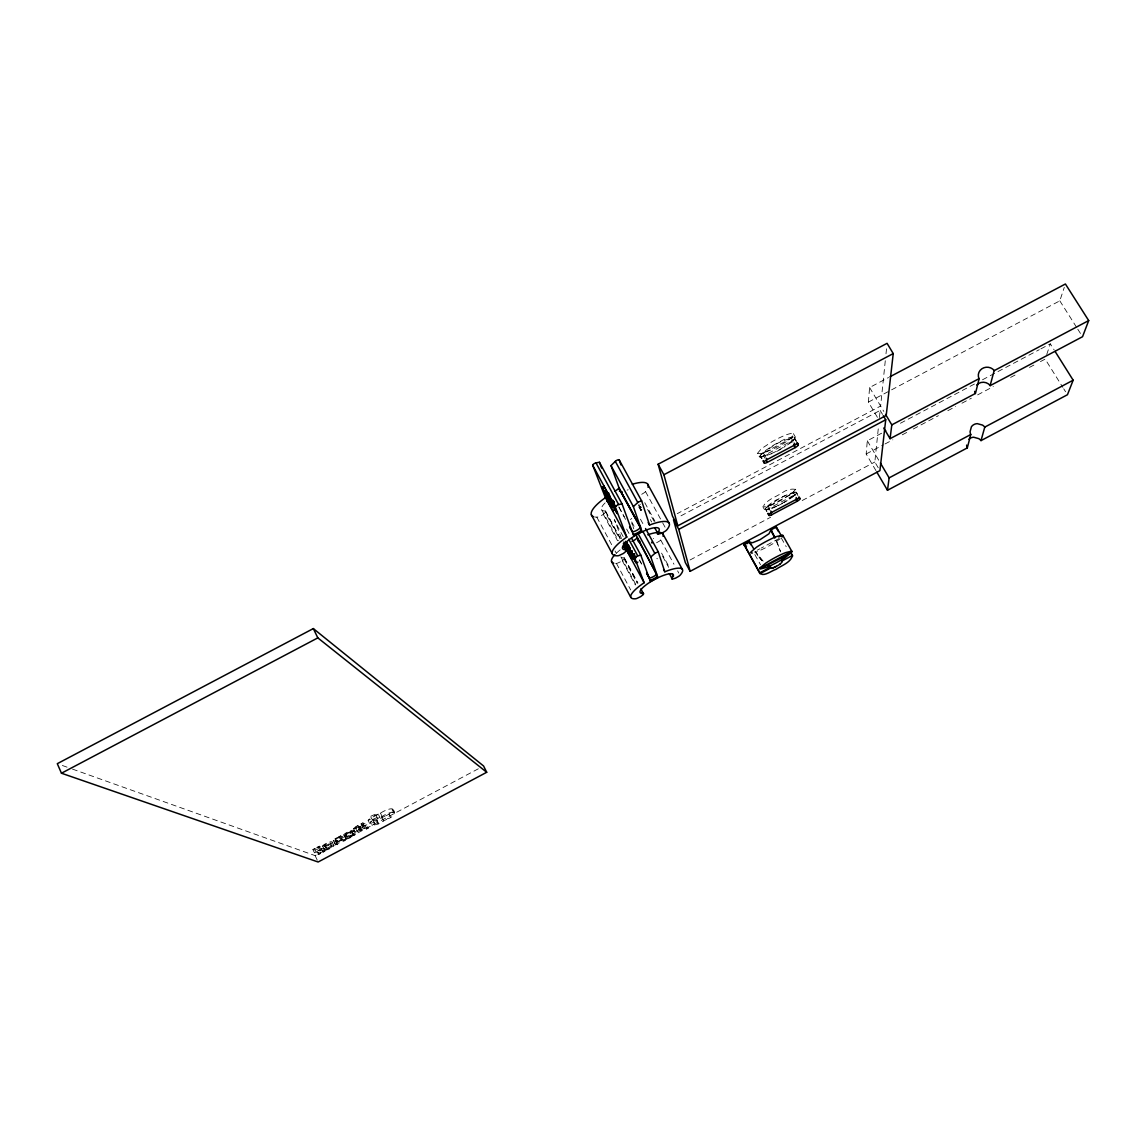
<?xml version="1.0" encoding="UTF-8"?>
<svg xmlns="http://www.w3.org/2000/svg" width="1146" height="1146" viewBox="0 0 1146 1146"><rect width="100%" height="100%" fill="white"/><g stroke="black" fill="none" stroke-linecap="round" stroke-linejoin="round"><path stroke-width="0.75" stroke-dasharray="5 3.75" d="M355.031 832.096L354.286 830.134L355.231 832.268L357.266 830.076A13.867 2.707 -26.2 0 1 359.3 828.973L364.414 826.237L368.41 828.085L366.577 829.059L364.929 828.314L363.339 824.977L356.42 828.472L353.441 828.744L355.747 832.354L364.929 828.314M324.49 845.333L322.728 846.192L324.304 849.544L326.066 848.685L324.619 844.931L329.719 842.668A10.858 2.134 -25.9 0 1 330.363 842.854L332.025 846.765L325.192 850.103L323.616 846.765L330.578 843.098M344.158 835.362L343.814 834.918A5.2 1.031 -26.1 0 1 346.909 832.383A5.343 1.06 -26.1 0 1 352.395 830.306L353.297 830.363A12.706 2.507 -26.1 0 1 353.584 830.478L355.403 834.216M343.814 834.918L345.748 838.7M352.452 832.469L352.853 833.371L352.051 831.523L344.803 835.592L346.393 838.915L353.527 835.262L351.922 831.366L344.301 835.42L345.891 838.757L353.512 834.703M877.421 417.345L868.396 402.103L869.599 387.52L888.551 377.492M875.945 470.605L866.175 453.959L867.307 440.795L886.245 430.767M353.441 828.716L355.661 826.739A13.852 2.736 -26.2 0 1 357.695 825.621L362.824 822.885L366.835 824.762L368.41 828.085M757.449 453.386L761.273 448.802L772.003 441.697A32.561 8.839 -29.9 0 1 778.65 438.173C801.455 427 793.977 438.546 779.122 445.88A33.248 9.197 -30 0 1 772.562 449.347L761.732 453.658L757.449 453.386L759.411 456.953L760.715 457.383L772.733 453.386M878.237 467.769L874.842 462.01L878.509 426.427M879.426 417.531L880.157 410.411L678.231 517.29M885.285 360.746L880.615 406.056L677.229 513.68M886.001 353.785L886.718 346.808M759.297 456.652L763.136 452.083L773.879 444.963A32.575 8.781 -29.9 0 1 780.526 441.454C783.391 439.061 801.326 432.816 792.717 441.167M795.754 489.184L792.158 493.181L782.474 499.484A30.125 7.592 -29.7 0 1 776.515 502.636C757.191 512.706 762.061 502.822 776.043 496.333A29.567 7.306 -29.6 0 1 782.073 493.138C786.099 488.568 802.587 486.248 794.837 495.359M621.476 538.62L614.5 519.425M769.525 509.311C757.277 512.477 774.295 500.358 777.762 499.327A29.581 7.263 -29.6 0 1 783.792 496.132L793.691 492.064L797.458 492.164M332.168 842.024L332.297 842.396A4.999 0.974 -26 0 1 329.475 844.702A6.217 1.218 -26 0 1 328.744 845.075M325.235 850.074A5.214 1.017 -26 0 0 330.349 848.441A6.217 1.203 -26 0 0 331.022 848.026A4.999 0.974 -26 0 0 333.844 845.805L333.672 845.318A10.07 1.963 -26 0 0 332.125 845.146A4.971 0.974 -26 0 0 326.925 847.195A4.971 0.974 -26 0 0 324.132 849.616M356.965 831.108L357.967 830.177A8.896 1.748 -26.2 0 1 359.6 829.274L363.024 827.441L364.471 828.1L361.004 829.948A6.718 1.318 -26.2 0 1 359.83 830.549L357.065 831.28M318.574 850.747L321.252 849.644L318.574 850.819L316.984 847.424L319.533 846.135L321.654 850.074L324.848 851.263L323.172 852.151L319.978 850.977L318.402 847.625L320.078 846.722L323.272 847.94L324.848 851.263M319.677 846.278L317.012 847.496M868.396 402.103L1059.806 300.839L1064.29 287.36M1046.713 354.529L1050.338 343.843L1054.134 349.902M335.133 839.388L339.861 837.225L341.923 838.013L343.499 841.336L345.175 840.448L343.599 837.124L340.534 835.849L339.015 836.652L340.606 840.004L339.015 836.652M336.709 842.725L340.749 840.62L343.499 841.336M605.289 512.463L604.873 512.878A20.972 6.074 -28.2 0 1 603.713 513.909L603.283 514.268A3.309 0.945 -28.3 0 1 602.467 514.941L598.341 516.875A6.231 1.791 -28.3 0 1 596.822 517.133A32.088 9.283 -28.6 0 1 594.473 516.932M615.66 563.359A29.194 7.693 -28.5 0 0 616.405 563.359A5.673 1.49 -28.3 0 0 617.766 563.073L621.519 561.282A3.008 0.788 -28.3 0 0 622.264 560.695L622.536 560.494A19.081 5.028 -28.2 0 0 623.725 559.463L624.541 558.346A5.558 1.447 -28.3 0 0 624.198 557.901L624.097 557.873A18.78 4.942 -28.5 0 1 621.275 557.343M761.947 453.931L773.808 445.393A29.409 7.936 -29.9 0 1 781.83 441.21L792.788 437.629M792.874 440.207L784.494 446.625M345.619 833.801L351.292 831.208L352.997 834.56L347.123 837.683L345.548 834.345L351.421 831.222M624.155 559.047L637.262 583.357M766.903 507.263L777.676 499.685A26.702 6.561 -29.6 0 1 784.967 495.874L794.909 492.422M794.98 494.556L794.02 495.473M630.458 519.582L631.761 518.379M793.419 495.989L784.236 502.106A27.16 6.79 -29.7 0 1 777.031 505.873M780.182 538.735L777.06 541.027A23.45 5.486 -29.3 0 1 770.37 545.181L767.791 546.599A36.343 8.552 -29.3 0 1 765.8 547.659L763.866 548.633A23.436 5.486 -29.3 0 1 757.048 551.656L754.842 552.429M791.642 442.07L784.322 447.126M793.849 496.161L788.692 499.742M392.777 809.391C399.166 814.419 384.411 823.186 385.758 815.794C388.451 814.72 393.794 811.869 392.19 808.99A11.331 2.249 -26.3 0 0 388.15 809.42A6.862 1.361 -26.3 0 0 380.486 813.159L376.103 815.465A7.736 1.533 -26.3 0 0 368.124 820.292L369.728 823.645A7.564 1.49 -26.2 0 1 374.398 822.713L372.908 819.548M384.984 816.138L384.34 816.439A8.165 1.604 -26.3 0 0 382.95 817.141L377.077 820.45A4.885 0.96 -26.3 0 1 376.49 820.679M386.847 819.333L385.93 819.748A8.165 1.59 -26.4 0 0 384.54 820.45L378.667 823.759A4.885 0.96 -26.3 0 1 378.08 823.988L373.983 825.091A34.781 6.89 -26.4 0 1 372.006 825.421L370.416 822.097A7.564 1.504 -26.2 0 0 372.794 819.376A7.564 1.504 -26.2 0 0 368.124 820.292M393.723 812.356A11.331 2.235 -26.3 0 0 389.769 812.758A6.862 1.361 -26.4 0 0 382.091 816.496L377.722 818.803A7.736 1.518 -26.3 0 0 369.728 823.645M779.022 538.577L761.331 548.017M783.363 447.327L781.071 448.688A29.954 8.223 -30 0 1 773.135 452.828L762.19 456.452M787.202 500.659L784.165 502.449M757.134 550.252L759.941 548.762M312.872 849.458L314.563 848.556L319.003 850.203L320.579 853.541L318.903 854.429L314.448 852.825L312.872 849.458L317.342 851.091L318.903 854.429M364.471 828.1L362.881 824.762L361.434 824.089L357.996 825.922L359.586 829.274M355.446 827.928L358.798 826.925A7.864 1.561 -26.2 0 0 359.414 826.61L362.881 824.762M317.342 851.091L319.003 850.203M318.402 847.625L321.611 848.828L323.272 847.94M333.672 840.634L335.577 841.393L337.239 840.505L338.815 843.828L337.153 844.717L335.205 843.957L333.472 840.548A9.741 1.92 -26.1 0 1 333.357 840.476M341.923 838.013L343.599 837.124M363.339 824.977L364.987 825.736L366.835 824.762M314.448 852.825L316.138 851.922L320.579 853.541M319.978 850.977L321.654 850.074M340.606 840.004L342.124 839.187L345.175 840.448M72.47 769.095L315.136 855.632L478.856 768.508M640.442 507.005L639.669 506.661L640.37 506.288M640.285 506.962L640.915 510.428M639.955 508.065L641.746 507.119M641.789 509.569L640.686 510.142L638.938 507.306A37.202 1.805 62.2 0 1 638.093 505.844M640.886 510.414L641.803 509.841M761.703 458.572L760.4 455.707A3.495 0.96 -29.8 0 1 763.379 453.042L791.342 438.259A3.495 0.945 -30.1 0 1 794.45 437.7L796.57 441.368M760.471 456.395A3.495 0.945 -29.8 0 0 763.623 455.807L791.456 441.081A3.495 0.945 -30.1 0 0 794.479 438.417L794.45 437.7M900.441 423.246L974.601 383.967M982.494 379.784L1039.293 349.688M1040.869 348.857L1050.338 343.843M657.518 558.761L656.773 558.618M866.175 453.959L883.437 444.806M885.013 443.975L892.863 439.82M902.274 434.821L906.987 432.329M913.276 429.005L938.388 415.683M947.814 410.698L955.664 406.529M961.938 403.206L971.364 398.221M977.638 394.883L993.338 386.56M1010.614 377.406L1015.327 374.914M1029.452 367.422L1034.165 364.929M1040.439 361.606L1045.152 359.099L1062.8 387.319M766.674 511.36L765.499 508.81A3.166 0.788 -29.5 0 1 768.207 506.475L793.605 493.009A3.166 0.788 -29.7 0 1 796.413 492.422L798.332 495.774M765.542 509.368A3.166 0.788 -29.5 0 0 768.407 508.752L793.691 495.344A3.166 0.788 -29.7 0 0 796.441 493.009L796.413 492.422M690.05 559.979L770.599 517.276M802.186 500.53L874.842 462.01M641.717 494.298L644.253 492.723A6.131 1.762 -28.8 0 0 645.527 491.605A32.088 9.283 -28.6 0 0 647.476 488.597M370.803 816.239L373.954 814.835A7.864 1.576 -26.2 0 1 376.189 814.104L378.166 813.975L379.87 817.427L376.733 818.831A7.893 1.561 -26.3 0 1 374.498 819.576C371.805 821.209 368.94 815.236 372.88 816.224A7.879 1.576 -26.3 0 0 375.114 815.494L378.252 814.09M372.407 819.605L375.573 818.187A7.864 1.561 -26.3 0 1 377.808 817.456L379.87 817.427M776.673 506.346L772.175 508.323M775.985 506.36L770.227 508.652M656.543 542.789L659.566 541.041A5.587 1.461 -28.6 0 0 660.741 540.038A29.194 7.693 -28.5 0 0 661.772 538.706M769.453 508.881L767.104 509.34M341.05 840.176L340.219 840.405A3.882 0.759 -26 0 0 338.142 841.279L337.898 841.393A4.04 0.788 -26 0 0 334.704 843.585M339.46 836.838L338.643 837.067A3.882 0.759 -26 0 0 336.566 837.927L336.308 838.055A4.04 0.802 -26 0 0 333.114 840.233M326.782 849.186L325.206 845.848M352.997 834.56L347.252 837.096A4.555 0.888 -26.1 0 0 347.181 837.654M391.989 812.07L393.064 812.17M605.145 502.865A20.628 5.974 -28.6 0 0 605.231 511.016L605.346 511.044A6.102 1.748 -28.3 0 1 605.747 511.589L605.332 512.405L619.657 538.907M62.357 765.485L70.78 768.493M337.239 840.505C333.185 837.354 336.537 844.516 338.815 843.828M336.924 843.069L335.377 839.746M335.133 843.914L335.09 843.9A9.755 1.905 -26.1 0 1 334.947 843.814M763.164 561.153L756.288 552.601M761.918 560.609L759.182 557.3M761.975 560.795L754.999 551.47M757.864 555.681L755.085 551.684M1059.806 300.839L1076.853 327.742M1077.799 329.231L1082.54 336.709M1063.732 388.795L1065.579 391.774M869.599 387.52L883.81 411.428M880.157 410.411L882.535 414.422M867.307 440.795L879.526 461.552M793.39 433.646L795.596 437.457M794.479 438.417L796.112 441.253M791.342 438.259L792.989 441.11M791.456 441.081L792.158 442.299M796.441 493.009L797.931 495.616M793.605 493.009L795.095 495.631M763.379 453.042L765.714 457.139M763.623 455.807L765.012 458.257M796.327 492.25L796.986 493.41M760.4 455.707L762.033 458.572M768.207 506.475L769.482 508.724M768.407 508.752L769.253 510.242M765.499 508.81L766.975 511.417M781.3 538.018L786.228 546.728M762.806 506.647L764.497 509.641M794.35 437.486L795.08 438.789M754.842 554.564L760.543 564.749M645.527 491.605L661.328 520.399M662.646 522.805L665.296 527.633M644.768 502.679L654.968 521.287M647.576 509.397L654.165 521.416M650.326 519.582L651.644 521.989M660.741 540.038L673.977 564.247M677.601 570.88L678.804 573.086M638.766 505.329L642.791 512.706M661.571 553.117L669.164 567.026M662.632 556.326L668.648 567.342M640.456 519.195L644.267 526.186M631.718 521.903L635.514 528.893M618.84 506.819L624.212 516.717M618.983 507.32L626.418 521.015M626.633 529.051L630.486 536.142M639.382 559.764L641.846 564.29M639.74 560.652L641.445 563.803M614.199 520.055L615.474 522.404M616.749 524.768L623.138 536.586M605.604 511.231L620.516 538.806M605.231 511.016L619.585 537.574M601.55 509.598L618.367 540.726M603.283 514.268L617.579 540.754M624.441 558.045L637.964 583.128M624.097 557.873L637.248 582.225M620.846 556.813L635.887 584.718M622.264 560.695L635.357 584.99M596.822 517.147L612.422 546.083M615.03 550.94L616.333 553.36M616.405 563.359L630.672 589.889M352.982 833.586L353.641 834.847M394.382 812.715L392.19 808.99M638.694 504.627L639.669 506.661M389.081 814.147L390.686 817.442M380.486 813.159L382.091 816.496M381.99 817.685L383.595 820.994M376.103 815.465L377.722 818.803M377.077 820.45L378.667 823.759M378.037 824.003L376.447 820.694L372.393 821.782A34.767 6.962 -26.4 0 1 370.416 822.097M364.987 825.736L366.577 829.059M362.824 822.885L364.414 826.237M361.434 824.089L363.024 827.441M359.901 826.81L361.491 830.134M359.414 826.61L361.004 829.948M357.695 825.621L359.285 828.959M356.965 831.137L355.36 827.799L356.291 826.868A8.882 1.762 -26.2 0 1 357.996 825.937M346.379 834.689L347.954 838.013M340.534 835.849L342.124 839.187M340.276 837.325L341.852 840.663M335.577 841.393L337.153 844.717M333.257 840.376L334.833 843.714M332.297 842.324L333.873 845.662M321.611 848.828L323.172 852.151M314.563 848.556L316.138 851.922M315.136 855.632L318.13 862.007M775.985 540.339L780.168 550.911M332.154 846.436L332.054 846.249A10.873 2.106 -26 0 0 331.309 846.006L326.066 848.685M776.945 541.643L780.641 551.871M631.718 523.092L632.563 525.412M632.979 526.558L633.795 528.85M780.985 449.103A33.263 9.139 -30 0 1 774.424 452.584M782.661 503.295A30.14 7.535 -29.7 0 1 778.206 505.615M616.433 553.117A29.194 7.693 -28.5 0 1 620.187 549.894M653.349 538.434A18.78 4.942 -28.5 0 1 653.635 538.649M627.091 490.116A20.628 5.974 -28.6 0 1 628.209 489.757M640.27 504.684A37.188 1.862 62.2 0 1 639.984 504.168M328.773 845.118A5.214 1.017 -26 0 1 323.659 846.736M322.556 846.278A4.971 0.974 -26 0 1 325.349 843.843A4.971 0.974 -26 0 1 330.621 841.766A10.07 1.977 -25.9 0 1 332.039 842.009M374.398 822.713A7.564 1.49 -26.2 0 1 372.006 825.421M345.605 834.317A4.555 0.902 -26.1 0 1 345.562 833.83M346.235 839.001A5.544 1.089 -26.1 0 0 352.409 836.695L352.581 836.537A5.329 1.046 -26.1 0 0 355.389 834.145L355.174 833.801A12.706 2.478 -26.1 0 0 354.888 833.701L353.942 833.658A5.343 1.046 -26.1 0 0 348.513 835.721A5.2 1.017 -26.1 0 0 345.433 838.242M353.813 830.821A5.315 1.046 -26.1 0 1 350.289 833.643A5.315 1.046 -26.1 0 1 344.76 835.635"/><path stroke-width="1.5" d="M750.816 544.722L749.441 542.302L752.664 542.674L760.056 539.666L768.966 533.778L770.972 529.882L776.372 527.002L776.415 528.421M762.104 567.155L789.522 552.53L787.359 554.936L762.176 567.671M790.468 551.885L792.488 555.452C790.826 562.614 781.644 565.436 776.086 569.304C771.759 570.522 762.978 577.684 759.898 572.771L743.897 544.235L749.312 541.37L753.481 548.39M780.011 564.076L780.197 563.932A5.401 1.189 -29.3 0 0 781.73 562.113L781.744 558.503M883.337 415.754L885.715 419.765L879.927 470.648L690.15 571.324L685.308 562.5L673.49 519.797L678.761 529.352L690.15 571.324M893.235 353.584L886.202 415.468L677.787 525.813L672.501 516.187L658.119 464.23L887.076 343.327L893.235 353.584L663.921 474.731L677.787 525.813M891.803 424.88L979.157 378.61L975.461 393.45L890.084 438.689L891.803 424.88L885.586 414.422M968.857 439.233A7.377 6.948 6.3 0 1 973.685 437.228L978.784 438.646A9.412 8.867 6.4 0 1 981.005 440.623L984.772 427.1A9.626 9.053 6 0 0 982.494 425.08L977.266 423.648A7.535 7.091 6 0 0 971.421 426.742L970.075 431.67A9.626 9.053 6.1 0 0 970.762 434.535L967.31 447.9L887.491 490.273L889.124 477.868L880.4 463.041M640.843 588.901L643.336 593.384A5.587 1.347 -28.3 0 1 643.665 593.8L642.82 594.874A19.196 4.656 -28.2 0 1 641.746 595.777L641.402 596.035A3.037 0.731 -28.3 0 1 640.585 596.665L636.818 598.47A5.701 1.375 -28.3 0 1 635.457 598.785A29.352 7.12 -28.5 0 1 644.138 582.741L634.698 557.93L637.362 555.968L640.786 555.137L650.412 581.495L657.904 577.527L650.799 556.985L638.05 533.549M1088.7 320.579L1082.54 336.709L990.101 385.686L994.141 370.674L1088.7 320.579L1065.408 283.993L890.127 376.662M1055.094 351.421L1073.157 380.2L1067.442 394.74L981.005 440.623M782.145 536.944L782.618 536.342A7.549 1.748 -29.4 0 0 782.546 535.182L776.716 536.514A23.149 5.343 -29.3 0 0 769.84 539.537L767.892 540.525A35.111 8.065 -29.3 0 0 765.213 541.943L763.265 543.032A23.149 5.343 -29.3 0 0 756.503 547.229L751.017 551.914A7.549 1.762 -29.2 0 0 751.16 553.031L752.435 553.031M626.189 551.054L625.73 551.498A21.101 5.63 -28.3 0 1 624.556 552.515L624.126 552.859A3.323 0.888 -28.3 0 1 623.295 553.518L619.155 555.481A6.274 1.662 -28.3 0 1 617.651 555.796A32.274 8.609 -28.5 0 1 626.776 537.102L605.417 497.665L592.711 465.29A2.45 0.759 -28.5 0 1 593.671 464.001A2.45 0.759 -28.5 0 1 595.992 462.869L599.43 462.268L622.02 503.825L633.767 535.941L642.004 531.572L633.366 506.589L611.004 465.591L615.316 461.38A2.45 0.759 -28.7 0 1 617.608 459.961A2.45 0.759 -28.7 0 1 619.212 459.904L641.66 500.945L649.538 525.054A32.274 8.609 -28.5 0 1 666.628 530.054A6.174 1.633 -28.7 0 1 665.325 531.157L661.987 533.091A3.352 0.888 -28.7 0 1 660.769 533.477L660.053 533.678A21.917 5.83 -28.8 0 1 658.85 533.979L657.532 533.964A6.174 1.633 -28.7 0 1 657.446 533.277L657.575 533.033A20.757 5.529 -28.5 0 0 651.215 528.406A20.757 5.529 -28.5 0 0 627.507 540.998A20.757 5.529 -28.5 0 0 626.16 549.722A6.131 1.619 -28.3 0 1 626.647 550.252L626.203 551.025L623.582 546.184M643.207 594.516L642.061 592.238M633.366 506.589L638.508 501.891L641.66 500.945M650.799 556.985L655.369 552.959L658.277 551.899L664.795 571.768L666.098 571.267A29.352 7.12 -28.5 0 1 680.022 575.306A5.615 1.347 -28.6 0 1 678.833 576.28L675.782 578.028A3.051 0.731 -28.6 0 1 674.679 578.415L674.034 578.615A19.926 4.828 -28.7 0 1 672.96 578.902L671.714 578.888A5.615 1.361 -28.6 0 1 671.714 578.372L671.828 578.157A18.88 4.584 -28.5 0 0 666.227 574.504A18.88 4.584 -28.5 0 0 644.682 585.978A18.88 4.584 -28.5 0 0 643.25 593.356M622.02 503.825L617.751 504.813L615.273 506.861L626.776 537.102M759.87 572.785L770.742 567.012L770.814 567.915L759.97 573.673L743.897 544.235M745.387 544.465L744.212 545.596L746.547 546.112M746.734 543.734L747.751 543.204M748.768 542.66L749.312 541.37M771.731 530.483L771.057 530.842L774.868 538.033M889.124 477.868L970.762 434.535M984.772 427.1L1073.157 380.2M792.488 555.452L781.658 561.211L781.715 562.113M486.721 772.275L318.13 862.007L61.454 773.221L57.3 763.68L313.316 628.581L483.583 766.001L486.721 772.275L317.829 637.878L313.316 628.581M614.199 503.423L611.978 504.584L611.592 503.567L613.812 502.392M613.855 505.758L612.981 504.211L610.331 505.801L610.016 504.985L614.141 502.922M613.038 504.827L612.752 503.71L610.732 504.971L606.721 497.278L608.096 500.086M615.115 505.816L612.909 506.976L612.494 505.93L614.714 504.756M616.734 512.348L613.927 506.947L615.961 505.887M614.944 509.368L613.038 510.901L615.115 509.812M764.196 462.927L764.124 462.239A3.495 0.945 -29.8 0 1 767.104 459.589L795.109 444.777A3.495 0.931 -30.1 0 1 798.203 444.218L798.232 444.92A3.495 0.931 -30.1 0 1 795.209 447.585L767.347 462.325A3.495 0.945 -29.8 0 1 764.196 462.927L763.265 461.294M629.727 527.103L632.306 531.601A4.713 1.275 -28.6 0 0 636.374 530.569A4.713 1.275 -28.6 0 0 640.285 527.59L618.754 488.067A4.684 1.375 -28.6 0 1 614.815 491.133M635.829 534.48L656.457 574.246A4.269 1.06 -28.5 0 1 652.891 576.896A4.269 1.06 -28.5 0 1 649.223 577.913L646.559 573.244M627.721 544.894L625.816 545.911C624.699 544.651 628.08 543.089 628.065 545.811M628.724 545.224L625.687 546.556L629.913 554.463L631.89 553.532L634.712 559.348M627.621 550.438L625.874 546.843L627.707 545.854M627.578 546.656L625.702 547.659L626.447 549.321M626.088 548.662L628.953 547.057M626.948 548.619L628.753 547.201M630.157 548.003L628.008 549.55L629.942 548.533M627.564 550.023L629.469 549.006L628.18 546.628M629.727 549.865C628.352 547.731 630.916 550.209 627.75 550.653L630.501 556.025L629.125 553.203M629.455 549.049L630.128 550.395L628.194 551.398L629.885 554.993L629.312 553.575M627.349 550.209L628.18 551.856L630.085 550.782L631.89 554.062L630.902 552.128L631.117 553.389L629.24 554.392L626.934 549.765M631.876 550.94L628.825 552.544M628.782 552.902L632.263 551.154M632.062 551.513L628.595 553.203L628.037 551.756M629.426 553.203L631.331 552.186M628.982 553.719L630.859 552.716L631.976 553.976M629.799 554.134C632.477 551.484 633.409 557.042 632.048 553.976M678.761 529.352L885.715 419.765M634.612 553.862L632.764 554.836L633.81 556.999M634.683 554.922L632.707 556.025L633.022 556.813M630.056 552.573L631.26 554.65L626.375 545.396L632.005 556.598L634.01 555.552L633.681 554.678M633.179 557.2L635.013 556.225M631.546 558.661L633.437 557.672M635.672 556.526L633.91 557.672M633.566 558.03L631.69 559.019L627.134 550.61M633.996 557.844L635.901 556.755M635.715 558.03L633.523 553.976L631.475 554.363L636.087 563.058L637.907 562.084M768.937 515.356L768.88 514.798A3.166 0.774 -29.5 0 1 771.602 512.463L797.014 498.997A3.18 0.774 -29.7 0 1 799.836 498.381L799.851 498.968A3.166 0.774 -29.7 0 1 797.1 501.303L771.788 514.726A3.166 0.774 -29.5 0 1 768.937 515.356L768.092 513.852M656.572 574.017L637.018 537.789M602.151 487.422L604.271 486.305L602.151 487.422L608.569 499.384L610.689 498.266M61.454 773.221L317.829 637.878M606.549 490.932L604.429 492.049L606.392 490.517M607.008 495.43L606.578 494.356L608.798 493.181L609.214 494.255L607.008 495.43L608.598 498.553L607.466 496.619L609.672 495.444L610.059 496.476L606.435 498.367L613.038 510.901M608.755 495.602C608.082 493.41 603.154 497.106 608.068 493.869M608.34 495.588L606.248 496.691L606.879 497.865L609.113 496.934M606.821 497.035C607.251 500.043 612.379 494.743 607.265 498.238M607.581 498.811C610.632 499.885 608.884 495.43 609.729 497.421M606.907 499.584L610.532 497.851M609.514 499.355L607.437 500.444L607.079 499.527M610.016 504.985L606.965 498.438L608.197 500.544L610.431 499.255L611.362 500.601M612.738 503.968L610.632 500.071L608.44 501.475M610.761 500.516L609.457 498.438L617.207 513.58L610.574 501.361L612.594 500.286M612.938 500.329L610.918 501.389L612.824 504.899M611.549 502.177L609.085 502.707L608.211 501.031M612.494 505.93L610.689 502.392L612.895 501.217M609.973 503.825L613.439 501.633L613.697 502.335C605.604 508.151 611.477 500.544 612.136 502.707M609.701 503.323L611.592 507.263L609.729 503.896L611.821 502.793L613.053 504.87M614.07 501.576L611.678 502.435M610.302 503.839L614.156 501.919M778.664 536.887L779.91 536.457M672.315 579.031L669.407 573.716M658.277 534.079L654.925 528.191M626.16 549.722L623.524 544.851M768.321 565.637L770.8 567.915L768.407 566.539M609.199 496.49L608.712 495.803M613.053 504.627L613.927 506.947M629.097 548.246L629.369 549.149M627.406 549.135L628.868 551.785M634.655 559.348L632.621 555.609L633.724 557.515M610.202 498.882L609.772 497.736M629.34 549.392L628.839 548.39L630.286 551.369M611.276 500.458L609.801 497.665L611.062 499.713M627.22 549.937L626.332 548.075L627.378 549.98M614.786 507.463C616.92 511.875 612.981 504.383 613.683 506.288M608.469 496.949L609.113 498.052M606.392 498.052L608.154 501.318M607.91 493.94L607.939 494.155M629.985 549.808L630.801 551.226M607.523 498.453L604.887 493.152L606.234 495.602M625.687 547.444L626.848 549.507M610.861 500.687L611.176 501.604L610.947 500.859M625.816 546.184L624.756 543.92L626.017 546.556M630.372 551.513L631.346 553.303M625.874 546.843L625.372 545.797L628.882 551.742M630.529 551.255L630.056 550.71M628.495 548.046L626.59 549.493L629.412 547.029L629.097 546.184L626.031 547.043M633.652 557.4L633.208 556.598M611.592 503.567L607.466 496.619M883.752 428.017L890.084 438.689M604.844 487.652L605.675 489.328M610.689 502.392L611.978 504.584M628.581 547.645L628.194 547.014L628.395 547.888M876.833 472.123L887.491 490.273M610.231 499.455L610.918 500.114M611.678 501.733C610.001 498.768 615.674 508.509 614.643 507.162M797.272 442.585L798.203 444.218M609.085 496.633L608.454 495.731L608.97 496.762M797.057 442.886L798.232 444.92M794.164 443.144L795.109 444.777M793.562 444.734L795.209 447.585M606.778 497.378L607.695 498.782M798.977 496.891L799.836 498.381M798.991 497.479L799.851 498.968M796.155 497.493L797.014 498.997M795.825 499.069L797.1 501.303M766.416 458.371L767.104 459.589M766.173 460.291L767.347 462.325M606.649 496.719L606.177 496.175L606.893 497.794M763.193 460.606L764.124 462.239M610.231 500.229L609.658 497.994M770.742 510.973L771.602 512.463M770.728 512.849L771.788 514.726M782.833 535.411L791.872 551.384M776.372 527.002L781.4 535.87M611.391 502.578L610.818 501.361L612.824 504.426M768.035 513.293L768.88 514.798M776.458 527.977L778.449 531.515M791.528 554.592L792.531 556.369M611.907 501.275L614.414 506.188L613.497 504.24M633.681 557.056L630.773 551.727M610.102 499.985L609.629 499.112L610.245 499.828M608.24 500.745L607.795 499.957L607.982 500.888M770.972 529.882L774.796 537.073M627.421 544.235L626.576 542.76L627.378 544.579M658.119 464.23L663.921 474.731M612.465 502.65L613.454 504.125M612.551 504.254L611.735 502.564M608.755 502.063L611.047 505.916L609.987 503.982M629.226 547.544L629.727 548.891L628.953 547.459M647.633 484.07L668.949 522.863M631.331 553.203L631.518 553.461M662.789 533.635L682.257 569.19M607.724 498.725L609.5 501.962L608.282 499.412M615.316 461.38L637.763 502.464M648.192 522.59L649.538 525.054M672.272 573.988L673.476 576.194M645.542 528.521L658.334 551.971M643.307 532.245L654.824 553.389M663.577 569.519L664.809 571.782M608.096 499.513L607.509 498.338M627.564 549.536L627.091 548.662M627.55 550.195L627.793 551.384M595.992 462.869L618.611 504.512M629.598 526.63L632.306 531.601M613.354 501.332L613.769 502.091M592.711 465.29L615.287 506.904M613.225 503.681L613.941 504.999L606.936 491.906L609.414 496.992M609.83 497.851L610.188 498.653M631.761 538.52L640.786 555.137M630.672 551.899L630.887 552.644M612.208 502.406L611.348 500.788M609.744 499.914L610.574 501.361M604.271 491.634L608.812 500.028M606.392 497.063L610.89 505.372M607.695 500.358L609.414 503.638M628.71 539.193L637.735 555.839M646.759 573.372L649.223 577.913M633.881 554.148L631.675 555.738L632.005 556.598M626.676 542.502L630.142 549.049L628.28 550.624L627.492 549.006M625.702 541.313L634.712 557.959M627.077 544.178L629.77 549.65M631.818 553.461L631.102 552.057L631.374 552.73M628.667 548.963L627.793 547.229M623.94 542.015L628.352 550.409L627.679 549.378M623.381 543.462L625.845 548.877M627.048 551.126L644.138 582.741M613.339 504.799L614.442 506.962L613.583 506.059M611.434 501.977L612.537 503.753L611.849 502.75M626.647 547.759L627.005 548.504M591.35 514.769L612.308 553.733M651.558 542.187L652.017 543.046M611.434 500.759L613.282 503.796M611.105 501.475L611.577 502.235M611.563 561.554L630.744 597.252M609.199 503.022L608.555 501.704M626.174 546.943L626.618 547.774M632.993 555.968L633.194 556.741M635.471 561.44L629.34 549.736M629.383 547.86L629.727 548.619M629.14 553.146L629.398 553.747M605.561 494.542L606.449 496.447M630.701 551.312L629.985 549.879M608.125 499.097L608.755 500.2M630.329 550.768L630.128 550.395M608.368 499.455L608.97 500.845L608.469 499.771M632.048 554.42L631.489 553.805M606.578 494.356L609.457 499.985M609.801 500.902L612.909 506.976M632.033 554.65L632.707 556.025L632.234 554.578M608.555 499.943L608.598 500.028A20.628 5.974 -28.6 0 0 606.764 501.404M612.021 503.71L612.408 504.698L612.122 503.982M609.027 502.063L609.729 503.896M608.984 498.496L608.44 497.092M630.844 553.189L630.056 551.899M629.655 550.868L629.168 549.607M599.43 462.268L601.636 468.098M611.004 465.591L619.814 490.058A4.656 1.375 -28.6 0 1 619.399 491.118M637.706 539.709L638.394 541.614M619.212 459.904L620.931 464.932M781.801 559.42L781.816 560.824M776.358 566.325A5.859 1.289 -29.2 0 1 770.656 568.001A5.945 1.318 -29.2 0 0 776.358 566.339A6.532 1.447 -29.2 0 0 780.197 563.932M967.324 447.9A9.412 8.867 6.4 0 1 966.637 445.092M647.748 534.81A29.194 7.693 -28.5 0 1 663.047 536.285M613.712 563.144A29.194 7.693 -28.5 0 1 614.915 554.65M623.467 547.444A29.194 7.693 -28.5 0 1 624.627 546.642M625.73 549.722A18.78 4.942 -28.5 0 1 627.449 548.39M638.823 541.686A18.78 4.942 -28.5 0 1 639.926 541.184M657.288 575.75A4.255 1.046 -28.5 0 1 653.879 578.744A4.255 1.046 -28.5 0 1 649.768 579.733M636.818 538.09A4.255 1.146 -28.5 0 1 631.976 541.342M632.277 484.271A32.088 9.283 -28.6 0 1 648.006 487.251M593.213 516.545A32.088 9.283 -28.6 0 1 605.417 497.665M621.132 492.465A20.628 5.974 -28.6 0 1 622.335 491.921M641.259 529.438A4.684 1.275 -28.5 0 1 637.548 532.833A4.684 1.275 -28.5 0 1 632.979 533.807M975.318 393.508A8.667 8.122 4.9 0 1 974.673 391.359M976.707 384.984A8.667 8.122 4.9 0 1 990.23 385.6M979.013 378.667A8.882 8.294 4.6 0 1 994.27 370.573M760.199 567.657L759.999 567.943A7.564 1.69 -29.2 0 0 760.127 569.032L765.986 567.585A23.493 5.272 -29.3 0 0 772.819 564.548L774.753 563.56A36.443 8.223 -29.3 0 0 776.744 562.514L779.323 561.082A23.507 5.272 -29.3 0 0 786.056 556.927L791.642 552.286A7.564 1.69 -29.3 0 0 791.585 551.154L785.784 552.558A23.207 5.143 -29.3 0 0 778.908 555.609L776.945 556.598A35.197 7.75 -29.2 0 0 774.266 558.03L772.318 559.105A23.207 5.143 -29.2 0 0 765.528 563.302L760.199 567.657M640.514 527.26L618.869 487.795L640.514 527.26M602.538 488.44L603.67 490.588L602.552 488.483"/></g></svg>
